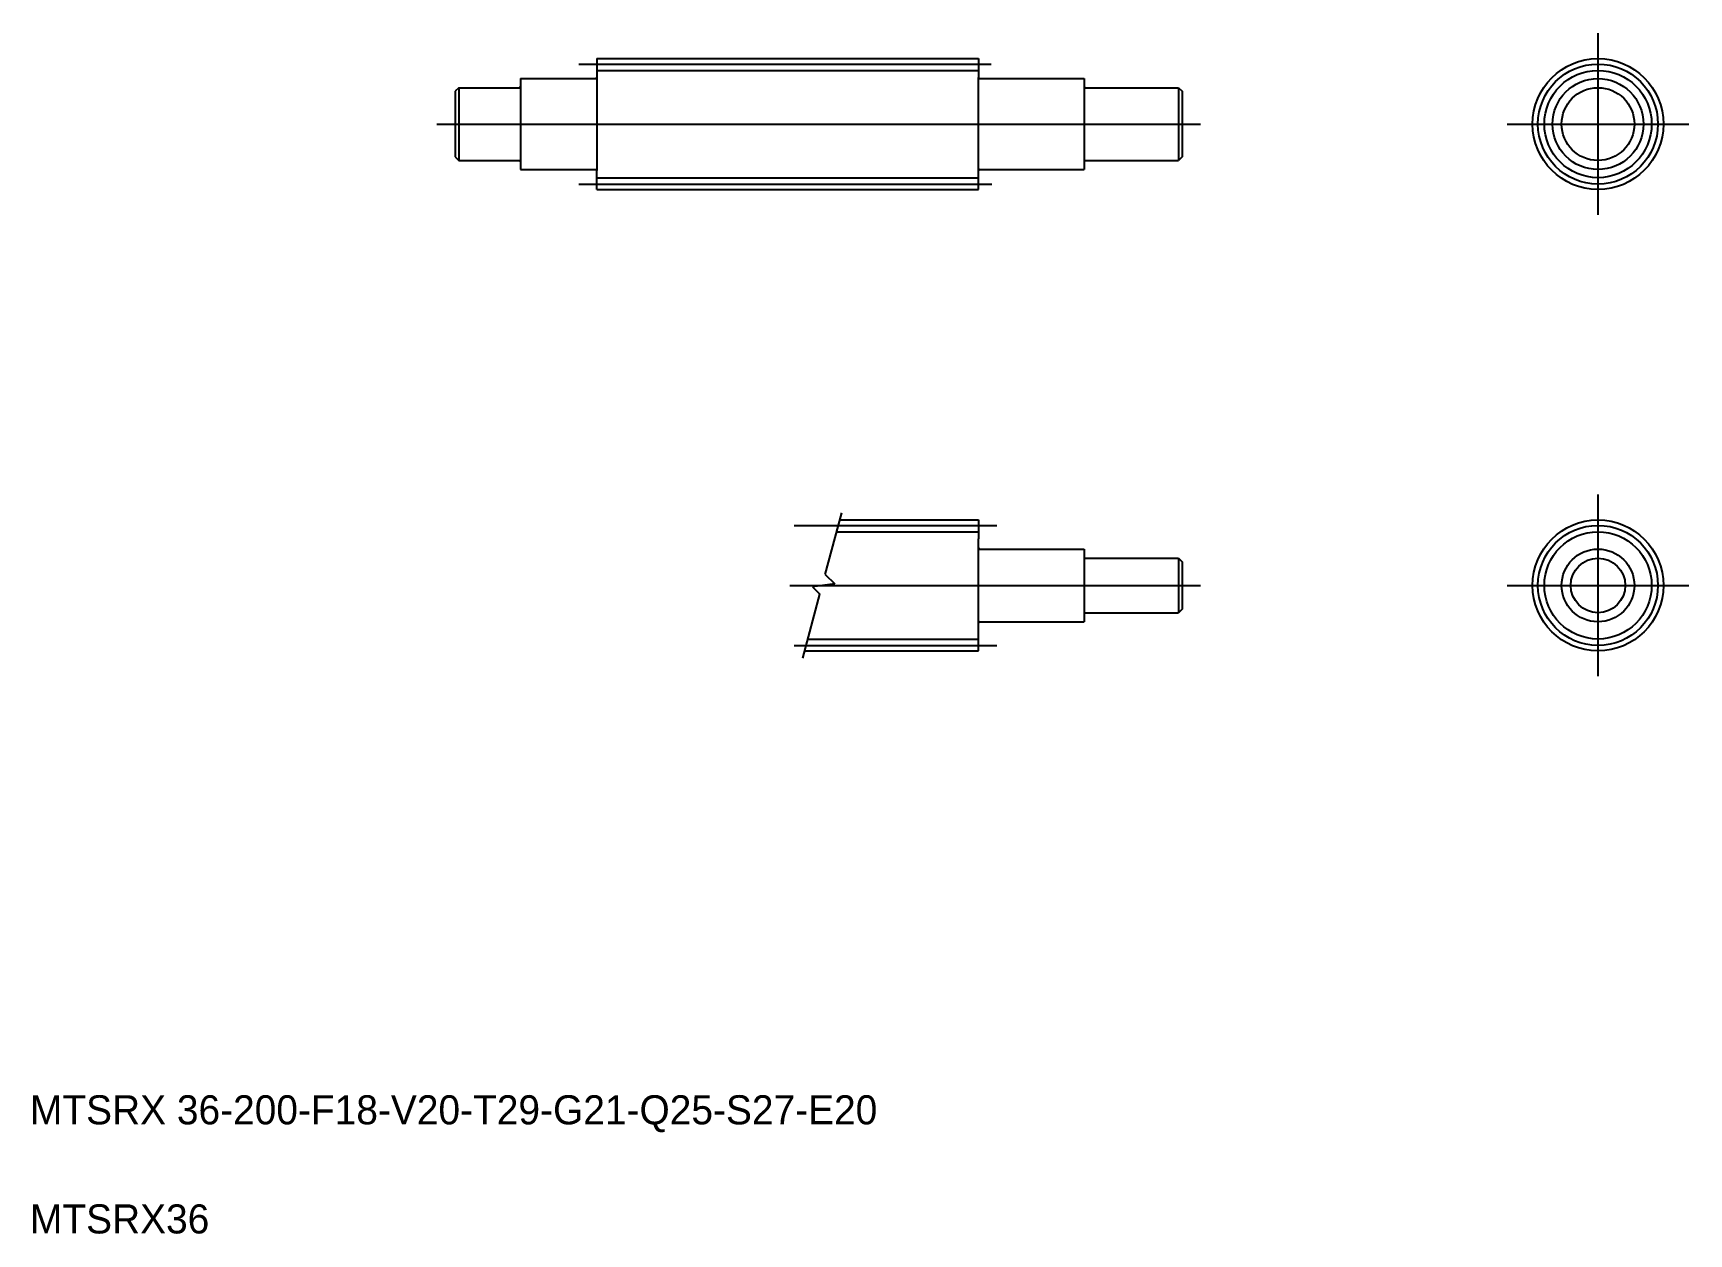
# Model space of a CAD drawing. Extents: x 86 to 542, y -251 to 79.
import ezdxf

# ---------------------------------------------------------------- set-up
doc = ezdxf.new("R2010")
doc.units = 0
doc.linetypes.add('CENTER', pattern=[2, 1.25, -0.25, 0.25, -0.25])
doc.layers.get('0').update_dxf_attribs({"linetype": 'CONTINUOUS'})
doc.layers.add('CENTER', color=1, linetype='CENTER')

msp = doc.modelspace()

# ---------------------------------------------------------------- linework, layer by layer
at = {"color": 7, "linetype": 'CONTINUOUS'}
for p, q in [((241.36, 71.77), (346.36, 71.77)), ((241.36, 71.77), (241.36, 66.57)), ((346.36, 71.77), (346.36, 66.57)), ((203.36, 63.77), (202.36, 62.77)), ((203.36, 63.77), (203.36, 43.77)), ((203.36, 63.77), (220.06, 63.77)), ((220.36, 66.27), (241.06, 66.27)), ((220.36, 66.27), (220.36, 41.27)), ((241.36, 66.57), (241.36, 40.97)), ((346.36, 40.97), (346.36, 66.57)), ((346.66, 66.27), (375.36, 66.27)), ((375.36, 66.27), (375.36, 41.27)), ((375.66, 63.77), (401.36, 63.77)), ((401.36, 63.77), (401.36, 43.77)), ((401.36, 63.77), (402.36, 62.77)), ((202.36, 62.77), (202.36, 44.77)), ((402.36, 62.77), (402.36, 44.77)), ((202.36, 44.77), (203.36, 43.77)), ((203.36, 43.77), (220.06, 43.77)), ((220.36, 41.27), (241.06, 41.27)), ((346.66, 41.27), (375.36, 41.27)), ((375.66, 43.77), (401.36, 43.77)), ((402.36, 44.77), (401.36, 43.77)), ((241.36, 35.77), (241.36, 40.97)), ((346.36, 35.77), (346.36, 40.97)), ((241.36, 35.77), (346.36, 35.77)), ((267.61, 35.77), (267.61, 35.77)), ((293.86, 35.77), (293.86, 35.77)), ((308.19, -55.1), (346.36, -55.1)), ((346.36, -55.1), (346.36, -60.3)), ((346.36, -85.9), (346.36, -60.3)), ((346.66, -63.1), (375.36, -63.1)), ((375.36, -63.1), (375.36, -83.1)), ((375.66, -65.6), (401.36, -65.6)), ((401.36, -65.6), (401.36, -80.6)), ((401.36, -65.6), (402.36, -66.6)), ((402.36, -66.6), (402.36, -79.6)), ((375.66, -80.6), (401.36, -80.6)), ((402.36, -79.6), (401.36, -80.6)), ((346.36, -91.1), (346.36, -85.9)), ((346.66, -83.1), (375.36, -83.1)), ((298.55, -91.1), (346.36, -91.1))]:
    msp.add_line(p, q, dxfattribs=at)
at = {"color": 3, "linetype": 'CONTINUOUS'}
for p, q in [((241.36, 68.52), (346.36, 68.52)), ((241.36, 39.02), (346.36, 39.02)), ((304.18, -70.07), (308.73, -53.1)), ((307.32, -58.35), (346.36, -58.35)), ((306.81, -72.7), (300.67, -73.5)), ((304.18, -70.07), (306.81, -72.7)), ((298.01, -93.1), (302.72, -75.54)), ((300.67, -73.5), (302.72, -75.54)), ((299.42, -87.85), (346.36, -87.85))]:
    msp.add_line(p, q, dxfattribs=at)
at = {"color": 7, "linetype": 'CONTINUOUS'}
for centre, radius in [((516.72, 53.77), 18), ((516.72, 53.77), 12.5), ((516.72, 53.77), 10), ((516.72, -73.1), 18), ((516.72, -73.1), 10), ((516.72, -73.1), 7.5)]:
    msp.add_circle(centre, radius, dxfattribs=at)
at = {"color": 3, "linetype": 'CONTINUOUS'}
for centre in [(516.72, 53.77), (516.72, -73.1)]:
    msp.add_circle(centre, 14.75, dxfattribs=at)
at = {"color": 7, "linetype": 'CONTINUOUS'}
for centre, start, end in [((220.06, 64.07), 270, 0), ((241.06, 66.57), 270, 0), ((346.66, 66.57), 180, 270), ((375.66, 64.07), 180, 270), ((220.06, 43.47), 0, 90), ((241.06, 40.97), 0, 90), ((346.66, 40.97), 90, 180), ((346.66, 40.97), 90, 180), ((375.66, 43.47), 90, 180), ((346.66, -62.8), 180, 270), ((375.66, -65.3), 180, 270), ((375.66, -80.9), 90, 180), ((346.66, -83.4), 90, 180), ((346.66, -83.4), 90, 180)]:
    msp.add_arc(centre, 0.3, start, end, dxfattribs=at)
at = {"layer": 'CENTER', "color": 1, "linetype": 'CONTINUOUS'}
for p, q in [((516.72, 78.77), (516.72, 28.77)), ((236.36, 70.27), (349.83, 70.27)), ((197.36, 53.77), (407.36, 53.77)), ((491.72, 53.77), (541.72, 53.77)), ((236.36, 37.27), (350, 37.27)), ((516.72, -48.1), (516.72, -98.1)), ((295.61, -56.6), (351.36, -56.6)), ((294.46, -73.1), (407.36, -73.1)), ((491.72, -73.1), (541.72, -73.1)), ((295.61, -89.6), (351.36, -89.6))]:
    msp.add_line(p, q, dxfattribs=at)
for centre in [(516.72, 53.77), (516.72, -73.1)]:
    msp.add_circle(centre, 16.5, dxfattribs=at)

# ---------------------------------------------------------------- texts
at = {"color": 7, "linetype": 'CONTINUOUS'}
for s, p in [('MTSRX 36-200-F18-V20-T29-G21-Q25-S27-E20', (85.42, -221.3)), ('MTSRX36', (85.42, -251.3))]:
    msp.add_text(s, height=8, dxfattribs=at).set_placement(p)

doc.saveas('drawing.dxf')
